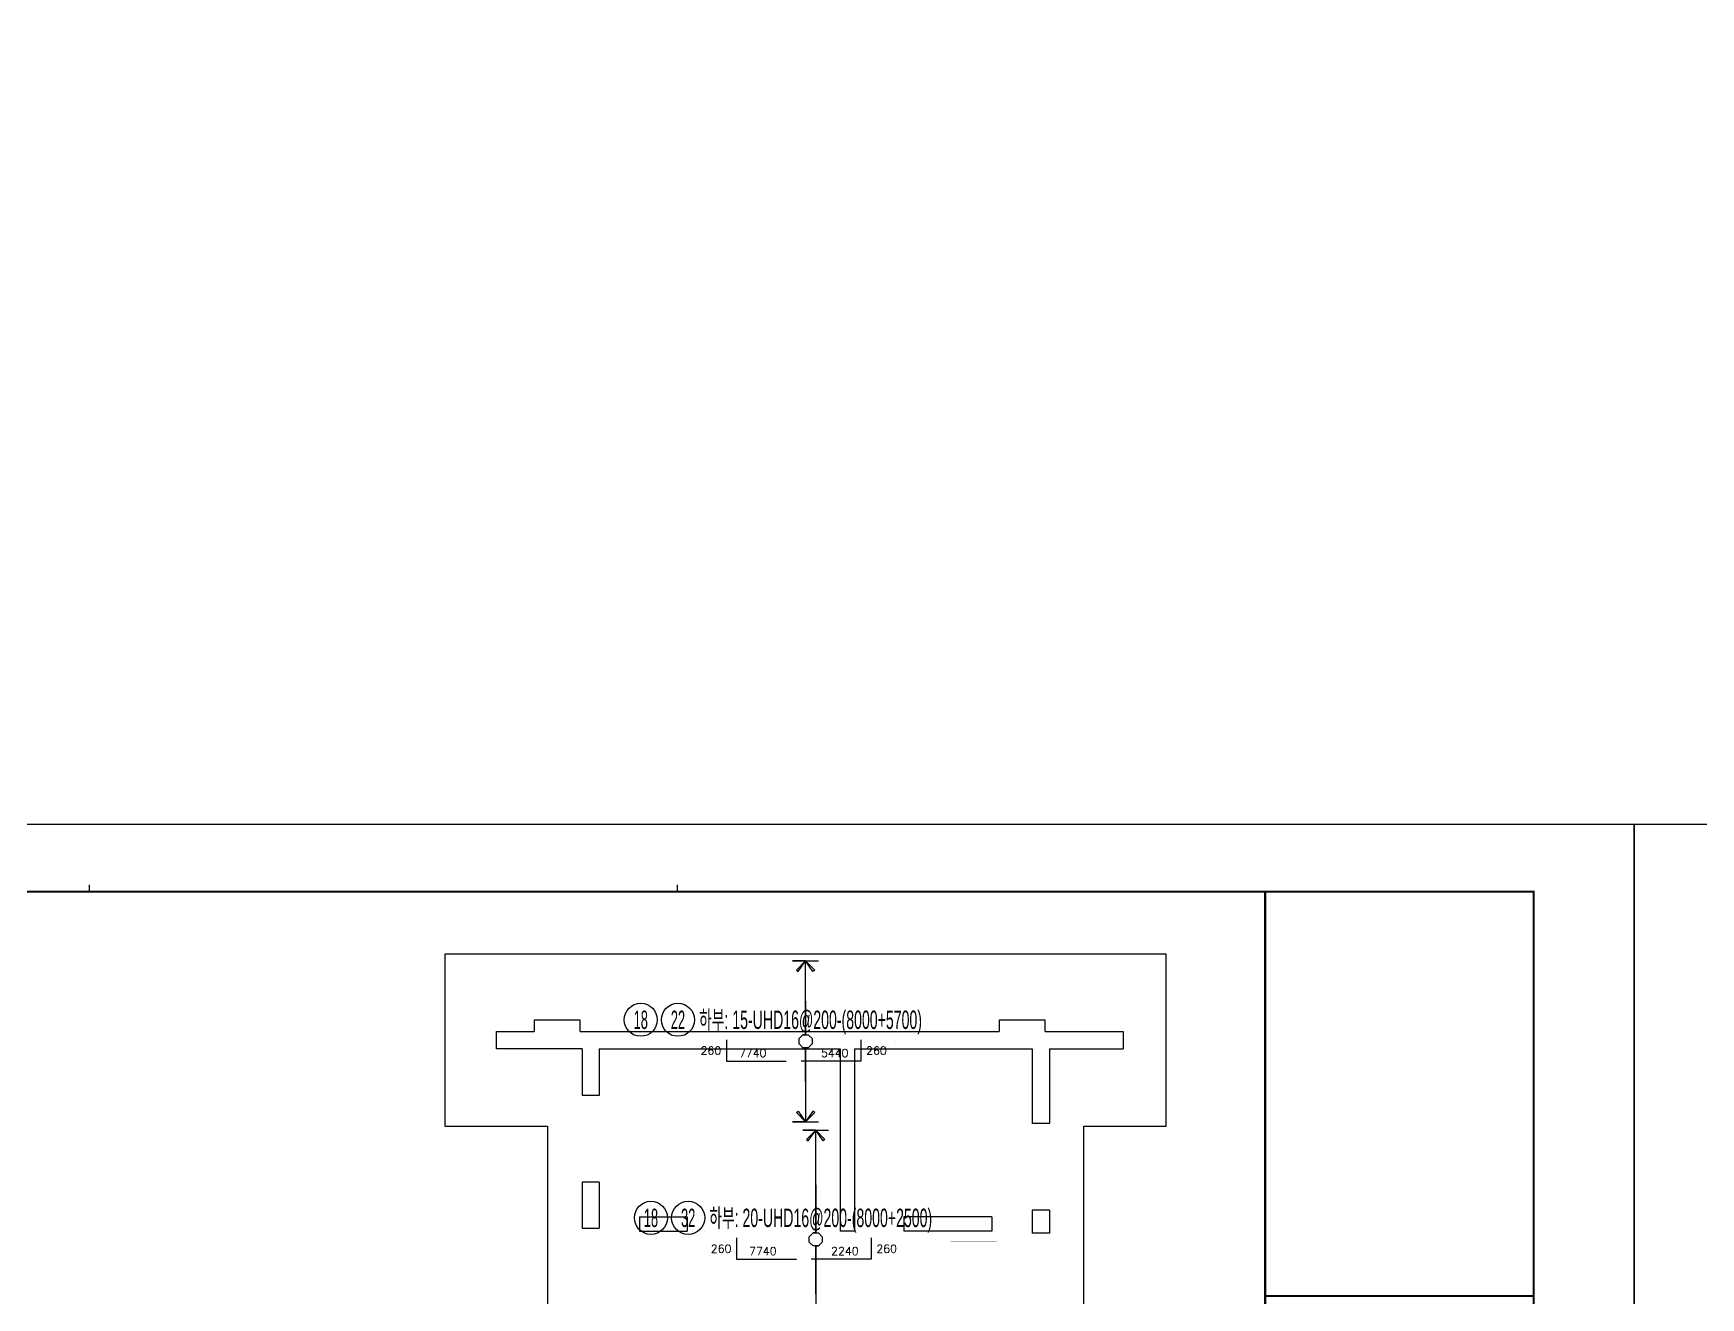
# Model space of a CAD drawing. Header units: millimetres. Extents: x 262481 to 2519995, y -394348 to 364571.
# Drawn here: x 488817 to 517858, y -112087 to -90064 of the extents above; entities that cross this region are included whole.
import ezdxf
from ezdxf.enums import TextEntityAlignment as Align
from ezdxf.xclip import XClip

# ---------------------------------------------------------------- set-up
doc = ezdxf.new("R2010")
doc.units = ezdxf.units.MM
doc.header["$LTSCALE"] = 65
doc.header["$XCLIPFRAME"] = 0
doc.linetypes.add('XS-기초$0$HID', pattern=[2.3, 1.5, -0.8])
for name, color, linetype in [('DIM', 7, 'Continuous'), ('RP_TAG', 7, 'Continuous'), ('XDIM', 7, 'Continuous'), ('XREBAR', 1, 'Continuous'), ('XS-기초$0$252', 252, 'Continuous'), ('버림', 8, 'Continuous')]:
    doc.layers.add(name, color=color, linetype=linetype)
doc.layers.add('XS-기초$0$0106', color=30, linetype='XS-기초$0$HID', plot=False)
doc.styles.add('RPWK1', font='arial.ttf', dxfattribs={"bigfont": 'whgtxt.shx'})
doc.styles.add('RPWK2', font='romans.shx', dxfattribs={"bigfont": 'whgtxt.shx'})

# ---------------------------------------------------------------- blocks, each defined once
blk = doc.blocks.new('dhs_sheet2e')
at = {"color": 7}
for p, q in [((38004.8, 57331.7), (38004.8, 57531.5)), ((55508.9, 57331.7), (55508.9, 57531.5))]:
    blk.add_line(p, q, dxfattribs=at)
blk.add_lwpolyline([(84000, 0), (84000, 59329.4), (0, 59329.4), (0, 0)], close=True, dxfattribs=at)
at = {"color": 30, "const_width": 64.9}
blk.add_lwpolyline([(81003.6, 57331.7), (2996.4, 57331.7), (2996.4, 1997.6), (81003.6, 1997.6)], close=True, dxfattribs=at)
for points in [[(73013.1, 1997.6), (73013.1, 57331.7)], [(73013.1, 45291.6), (81003.6, 45291.6)]]:
    blk.add_lwpolyline(points, dxfattribs=at)
blk = doc.blocks.new('xdfndgns')
at = {"color": 3, "linetype": 'ByBlock'}
blk.add_lwpolyline([(36725, 22830), (36725, 26780), (38160, 26780), (38160, 29780), (25595, 29780), (25595, 26780), (27385, 26780), (27385, 21075)], dxfattribs=at)
at = {"layer": 'DIM', "color": 5}
for p, q in [((27950, 28630), (27150, 28630)), ((27150, 28630), (27150, 28430)), ((27950, 28430), (27950, 28630)), ((36050, 28630), (35250, 28630)), ((35250, 28630), (35250, 28430)), ((36050, 28430), (36050, 28630)), ((26495, 28430), (27150, 28430)), ((26495, 28130), (26495, 28430)), ((27950, 28430), (35250, 28430)), ((36050, 28430), (37410, 28430)), ((37410, 28430), (37410, 28130)), ((27985, 28130), (26495, 28130)), ((27985, 28130), (27985, 27315)), ((28285, 28130), (28285, 27315)), ((28285, 28130), (32480, 28130)), ((32480, 28130), (32480, 24950)), ((32730, 28130), (32730, 24950)), ((32730, 28130), (35825, 28130)), ((35825, 28130), (35825, 26830)), ((36125, 28130), (36125, 26830)), ((36125, 28130), (37410, 28130)), ((28285, 27315), (27985, 27315)), ((36125, 26830), (35825, 26830)), ((28285, 25805), (27985, 25805)), ((27985, 25805), (27985, 25005)), ((28285, 25805), (28285, 25005)), ((35825, 25320), (35825, 24920)), ((36125, 25320), (35825, 25320)), ((36125, 25320), (36125, 24920)), ((27985, 25005), (28285, 25005)), ((28985, 25200), (29815, 25200)), ((28985, 25200), (28985, 24950)), ((29815, 25200), (29815, 24950)), ((35125, 25200), (33590, 25200)), ((33590, 25200), (33590, 24950)), ((35125, 25200), (35125, 24950)), ((28985, 24950), (29815, 24950)), ((32730, 24950), (32480, 24950)), ((35125, 24950), (33590, 24950)), ((36125, 24920), (35825, 24920))]:
    blk.add_line(p, q, dxfattribs=at)
blk = doc.blocks.new('XS-기초$0$A$C762E058C')
at = {"layer": 'XS-기초$0$252'}
h = blk.add_hatch(color=256, dxfattribs=at)
h.dxf.hatch_style = 1
h.paths.add_polyline_path([(93400, -71500), (92600, -71500), (92600, -72000), (93400, -72000)])
h.paths.add_polyline_path([(85300, -71500), (84500, -71500), (84500, -72000), (85300, -72000)])
h.paths.add_polyline_path([(93400, -63400), (92600, -63400), (92600, -63900), (93400, -63900)])
h.paths.add_polyline_path([(85300, -63400), (84500, -63400), (84500, -63900), (85300, -63900)])
h.paths.add_polyline_path([(93400, -55300), (92600, -55300), (92600, -55800), (93400, -55800)])
h.paths.add_polyline_path([(85300, -55300), (84500, -55300), (84500, -55800), (85300, -55800)])
h.paths.add_polyline_path([(93400, -47200), (92600, -47200), (92600, -47700), (93400, -47700)])
h.paths.add_polyline_path([(85300, -47200), (84500, -47200), (84500, -47700), (85300, -47700)])
h.paths.add_polyline_path([(93400, -39100), (92600, -39100), (92600, -39600), (93400, -39600)])
h.paths.add_polyline_path([(85300, -39100), (84500, -39100), (84500, -39600), (85300, -39600)])
h.paths.add_polyline_path([(73650, -71500), (72850, -71500), (72850, -72000), (73650, -72000)])
h.paths.add_polyline_path([(77850, -71500), (77050, -71500), (77050, -72000), (77850, -72000)])
h.paths.add_polyline_path([(68450, -71500), (67650, -71500), (67650, -72000), (68450, -72000)])
h.paths.add_polyline_path([(73650, -63400), (72850, -63400), (72850, -63900), (73650, -63900)])
h.paths.add_polyline_path([(77850, -63400), (77050, -63400), (77050, -63900), (77850, -63900)])
h.paths.add_polyline_path([(68450, -63400), (67650, -63400), (67650, -63900), (68450, -63900)])
h.paths.add_polyline_path([(73650, -55300), (72850, -55300), (72850, -55800), (73650, -55800)])
h.paths.add_polyline_path([(77850, -55300), (77050, -55300), (77050, -55800), (77850, -55800)])
h.paths.add_polyline_path([(68450, -55300), (67650, -55300), (67650, -55800), (68450, -55800)])
h.paths.add_polyline_path([(73650, -47200), (72850, -47200), (72850, -47700), (73650, -47700)])
h.paths.add_polyline_path([(77850, -47200), (77050, -47200), (77050, -47700), (77850, -47700)])
h.paths.add_polyline_path([(68450, -47200), (67650, -47200), (67650, -47700), (68450, -47700)])
h.paths.add_polyline_path([(73650, -39100), (72850, -39100), (72850, -39600), (73650, -39600)])
h.paths.add_polyline_path([(77850, -39100), (77050, -39100), (77050, -39600), (77850, -39600)])
h.paths.add_polyline_path([(68450, -39100), (67650, -39100), (67650, -39600), (68450, -39600)])
h.paths.add_polyline_path([(73650, -22900), (72850, -22900), (72850, -23400), (73650, -23400)])
h.paths.add_polyline_path([(73650, -31000), (72850, -31000), (72850, -31500), (73650, -31500)])
h.paths.add_polyline_path([(101500, -63400), (100700, -63400), (100700, -63900), (101500, -63900)])
h.paths.add_polyline_path([(101500, -41540), (100700, -41540), (100700, -42040), (101500, -42040)])
h.paths.add_polyline_path([(101500, -35500), (100700, -35500), (100700, -36000), (101500, -36000)])
h.paths.add_polyline_path([(101500, -29350), (100700, -29350), (100700, -29850), (101500, -29850)])
h.paths.add_polyline_path([(101500, -22900), (100700, -22900), (100700, -23400), (101500, -23400)])
h.paths.add_polyline_path([(68450, -22900), (67650, -22900), (67650, -23400), (68450, -23400)])
h.paths.add_polyline_path([(77850, -22900), (77050, -22900), (77050, -23400), (77850, -23400)])
h.paths.add_polyline_path([(85300, -22900), (84500, -22900), (84500, -23400), (85300, -23400)])
h.paths.add_polyline_path([(93400, -31000), (92600, -31000), (92600, -31500), (93400, -31500)])
h.paths.add_polyline_path([(77850, -31000), (77050, -31000), (77050, -31500), (77850, -31500)])
h.paths.add_polyline_path([(85300, -31000), (84500, -31000), (84500, -31500), (85300, -31500)])
h.paths.add_polyline_path([(93400, -22900), (92600, -22900), (92600, -23400), (93400, -23400)])
h.paths.add_polyline_path([(68450, -31000), (67650, -31000), (67650, -31500), (68450, -31500)])
h.paths.add_polyline_path([(101500, -47580), (100700, -47580), (100700, -48080), (101500, -48080)])
h.paths.add_polyline_path([(101500, -55300), (100700, -55300), (100700, -55800), (101500, -55800)])
h.paths.add_polyline_path([(101700, -72000), (101700, -71200), (101200, -71200), (101200, -72000)])
h.paths.add_polyline_path([(125700, -72000), (125700, -71200), (125200, -71200), (125200, -72000)])
h.paths.add_polyline_path([(117700, -72000), (117700, -71200), (117200, -71200), (117200, -72000)])
h.paths.add_polyline_path([(109700, -72000), (109700, -71200), (109200, -71200), (109200, -72000)])
h.paths.add_polyline_path([(136755, -71500), (135955, -71500), (135955, -72000), (136755, -72000)])
h.paths.add_polyline_path([(144555, -71500), (143755, -71500), (143755, -72000), (144555, -72000)])
h.paths.add_polyline_path([(133700, -72000), (133700, -71200), (133200, -71200), (133200, -72000)])
blk = doc.blocks.new('XS-기초')
at = {"layer": 'XS-기초$0$0106'}
blk.add_line((131850, 105954), (463099, 280125), dxfattribs=at)
at = {"layer": 'XS-기초$0$252'}
blk.add_blockref('XS-기초$0$A$C762E058C', (118310, 198300), dxfattribs=at)
blk = doc.blocks.new('*U2541', base_point=(500332.3755, -107246.8327))
at = {"layer": 'RP_TAG', "color": 0, "linetype": 'Continuous', "ltscale": 100}
for centre in [(499396.3755, -107246.8327), (500044.3755, -107246.8327)]:
    blk.add_circle(centre, 288, dxfattribs=at)
at = {"layer": 'RP_TAG', "color": 0, "linetype": 'Continuous', "ltscale": 100, "style": 'RPWK1', "width": 0.5}
for s, p in [('18', (499396.3755, -107246.8327)), ('22', (500044.3755, -107246.8327))]:
    blk.add_text(s, height=320, dxfattribs=at).set_placement(p, align=Align.MIDDLE_CENTER)
at = {"layer": 'RP_TAG', "color": 0, "linetype": 'Continuous', "ltscale": 100, "style": 'RPWK1', "width": 0.55}
blk.add_text('하부: 15-UHD16@200-(8000+5700)', height=320, dxfattribs=at).set_placement((500412.3755, -107246.8327), align=Align.MIDDLE_LEFT)
blk = doc.blocks.new('*U2545', base_point=(500509.8755, -110696.8327))
at = {"layer": 'RP_TAG', "color": 0, "linetype": 'Continuous', "ltscale": 100}
for centre in [(499573.8755, -110696.8327), (500221.8755, -110696.8327)]:
    blk.add_circle(centre, 288, dxfattribs=at)
at = {"layer": 'RP_TAG', "color": 0, "linetype": 'Continuous', "ltscale": 100, "style": 'RPWK1', "width": 0.5}
for s, p in [('18', (499573.8755, -110696.8327)), ('32', (500221.8755, -110696.8327))]:
    blk.add_text(s, height=320, dxfattribs=at).set_placement(p, align=Align.MIDDLE_CENTER)
at = {"layer": 'RP_TAG', "color": 0, "linetype": 'Continuous', "ltscale": 100, "style": 'RPWK1', "width": 0.55}
blk.add_text('하부: 20-UHD16@200-(8000+2500)', height=320, dxfattribs=at).set_placement((500589.8755, -110696.8327), align=Align.MIDDLE_LEFT)

msp = doc.modelspace()

# ---------------------------------------------------------------- linework, layer by layer
at = {"layer": 'RP_TAG', "color": 250, "linetype": 'Continuous', "ltscale": 100}
for p, q in [((500332.4, -107486.8), (500332.4, -107486.8)), ((502061.6, -107486.8), (502061.7, -107486.8)), ((500509.9, -110936.8), (500509.9, -110936.8)), ((502239.1, -110936.8), (502239.2, -110936.8))]:
    msp.add_line(p, q, dxfattribs=at)
at = {"layer": 'RP_TAG', "color": 1, "linetype": 'Continuous', "ltscale": 100}
for points in [[(500887.8, -107597.5), (500887.8, -107966.8), (501930.4, -107966.8)], [(503232.3, -107597.5), (503232.3, -107966.8), (502189.6, -107966.8)], [(501065.3, -111047.5), (501065.3, -111416.8), (502107.9, -111416.8)], [(503409.8, -111047.5), (503409.8, -111416.8), (502367.1, -111416.8)]]:
    msp.add_lwpolyline(points, dxfattribs=at)
at = {"layer": 'XDIM', "color": 4, "linetype": 'Continuous', "ltscale": 1.92677e-311, "elevation": -1.5}
for points in [[(502266.6, -106921.8), (502266.6, -107509.3), (502220, -107509.3), (502313.2, -107509.3), (502379.1, -107575.2), (502379.1, -107668.4), (502313.2, -107734.3), (502220, -107734.3), (502154.1, -107668.4), (502154.1, -107575.2), (502220, -107509.3), (502266.6, -107509.3), (502266.6, -106921.8), (502266.6, -106921.8), (502266.6, -106221.8), (502425.7, -106380.9), (502395.6, -106406.1), (502266.6, -106221.8), (502107.5, -106380.9), (502137.5, -106406.1), (502266.6, -106221.8), (502041.6, -106221.8), (502491.6, -106221.8)], [(502266.6, -108321.8), (502266.6, -107734.3), (502313.2, -107734.3), (502220, -107734.3), (502154.1, -107668.4), (502154.1, -107575.2), (502220, -107509.3), (502313.2, -107509.3), (502379.1, -107575.2), (502379.1, -107668.4), (502313.2, -107734.3), (502266.6, -107734.3), (502266.6, -108321.8), (502266.6, -108321.8), (502266.6, -109021.8), (502107.5, -108862.7), (502137.5, -108837.5), (502266.6, -109021.8), (502425.7, -108862.7), (502395.6, -108837.5), (502266.6, -109021.8), (502041.6, -109021.8), (502491.6, -109021.8)], [(502444.1, -110121.8), (502444.1, -110959.3), (502397.5, -110959.3), (502490.7, -110959.3), (502556.6, -111025.2), (502556.6, -111118.4), (502490.7, -111184.3), (502397.5, -111184.3), (502331.6, -111118.4), (502331.6, -111025.2), (502397.5, -110959.3), (502444.1, -110959.3), (502444.1, -110121.8), (502444.1, -110121.8), (502444.1, -109171.8), (502603.2, -109330.9), (502573.1, -109356.1), (502444.1, -109171.8), (502285, -109330.9), (502315, -109356.1), (502444.1, -109171.8), (502219.1, -109171.8), (502669.1, -109171.8)], [(502444.1, -112021.8), (502444.1, -111184.3), (502490.7, -111184.3), (502397.5, -111184.3), (502331.6, -111118.4), (502331.6, -111025.2), (502397.5, -110959.3), (502490.7, -110959.3), (502556.6, -111025.2), (502556.6, -111118.4), (502490.7, -111184.3), (502444.1, -111184.3), (502444.1, -112021.8), (502444.1, -112021.8), (502444.1, -112971.8), (502285, -112812.7), (502315, -112787.5), (502444.1, -112971.8), (502603.2, -112812.7), (502573.1, -112787.5), (502444.1, -112971.8), (502219.1, -112971.8), (502669.1, -112971.8)]]:
    msp.add_lwpolyline(points, dxfattribs=at)
at = {"layer": 'XREBAR', "color": 171, "linetype": 'Continuous', "ltscale": 1.92677e-311, "const_width": 1}
for points in [[(496064.1, -107881.8), (496064.1, -107621.8), (503804.1, -107621.8), (503804.1, -107621.8)], [(503029.1, -107659.3), (503029.1, -107659.3), (503804.1, -107659.3), (503822.8, -107654.3), (503836.6, -107640.6), (503841.6, -107621.8), (508469.1, -107621.8), (508469.1, -107881.8)], [(497854.1, -111331.8), (497854.1, -111071.8), (505594.1, -111071.8), (505594.1, -111071.8)], [(504794.1, -111109.3), (504794.1, -111109.3), (505594.1, -111109.3), (505612.8, -111104.3), (505626.6, -111090.6), (505631.6, -111071.8), (507034.1, -111071.8), (507034.1, -111331.8)]]:
    msp.add_lwpolyline(points, dxfattribs=at)

# ---------------------------------------------------------------- block references
ref = msp.add_blockref('XS-기초', (664734.3, -301221.6), dxfattribs=dict(rotation=90))
XClip(ref).set_block_clipping_path([(221610.0000000002, 141650.0000000168), (245034.9999999982, 172590.0000000082)])
at = {"color": 255, "xscale": 0.5849999991953608, "yscale": 0.5849999991953608, "zscale": 0.5849999991953608}
for p in [(467560.9, -138554.4), (516700.9, -138554.4)]:
    msp.add_blockref('dhs_sheet2e', p, dxfattribs=at)
at = {"layer": 'RP_TAG', "color": 171, "linetype": 'Continuous', "ltscale": 1.446e-317}
for name, p in [('*U2541', (500332.4, -107246.8)), ('*U2545', (500509.9, -110696.8))]:
    msp.add_blockref(name, p, dxfattribs=at)
at = {"layer": '버림'}
msp.add_blockref('xdfndgns', (470389.1, -135881.8), dxfattribs=at)

# ---------------------------------------------------------------- texts
at = {"layer": 'RP_TAG', "color": 2, "linetype": 'Continuous', "ltscale": 100, "style": 'RPWK2'}
for p in [(500797.5, -107896.3), (500975, -111346.3)]:
    msp.add_text('260', height=139.38, dxfattribs=at).set_placement(p, align=Align.BOTTOM_RIGHT)
for p in [(503322.6, -107896.3), (503500.1, -111346.3)]:
    msp.add_text('260', height=139.38, rotation=359.99998, dxfattribs=at).set_placement(p, align=Align.BOTTOM_LEFT)
for p in [(501345.6, -107937.6), (501523.1, -111387.6)]:
    msp.add_text('7740', height=139.38, dxfattribs=at).set_placement(p, align=Align.BOTTOM_CENTER)
for s, p in [('5440', (502774.5, -107937.6)), ('2240', (502952, -111387.6))]:
    msp.add_text(s, height=139.38, rotation=359.99998, dxfattribs=at).set_placement(p, align=Align.BOTTOM_CENTER)

doc.saveas('drawing.dxf')
